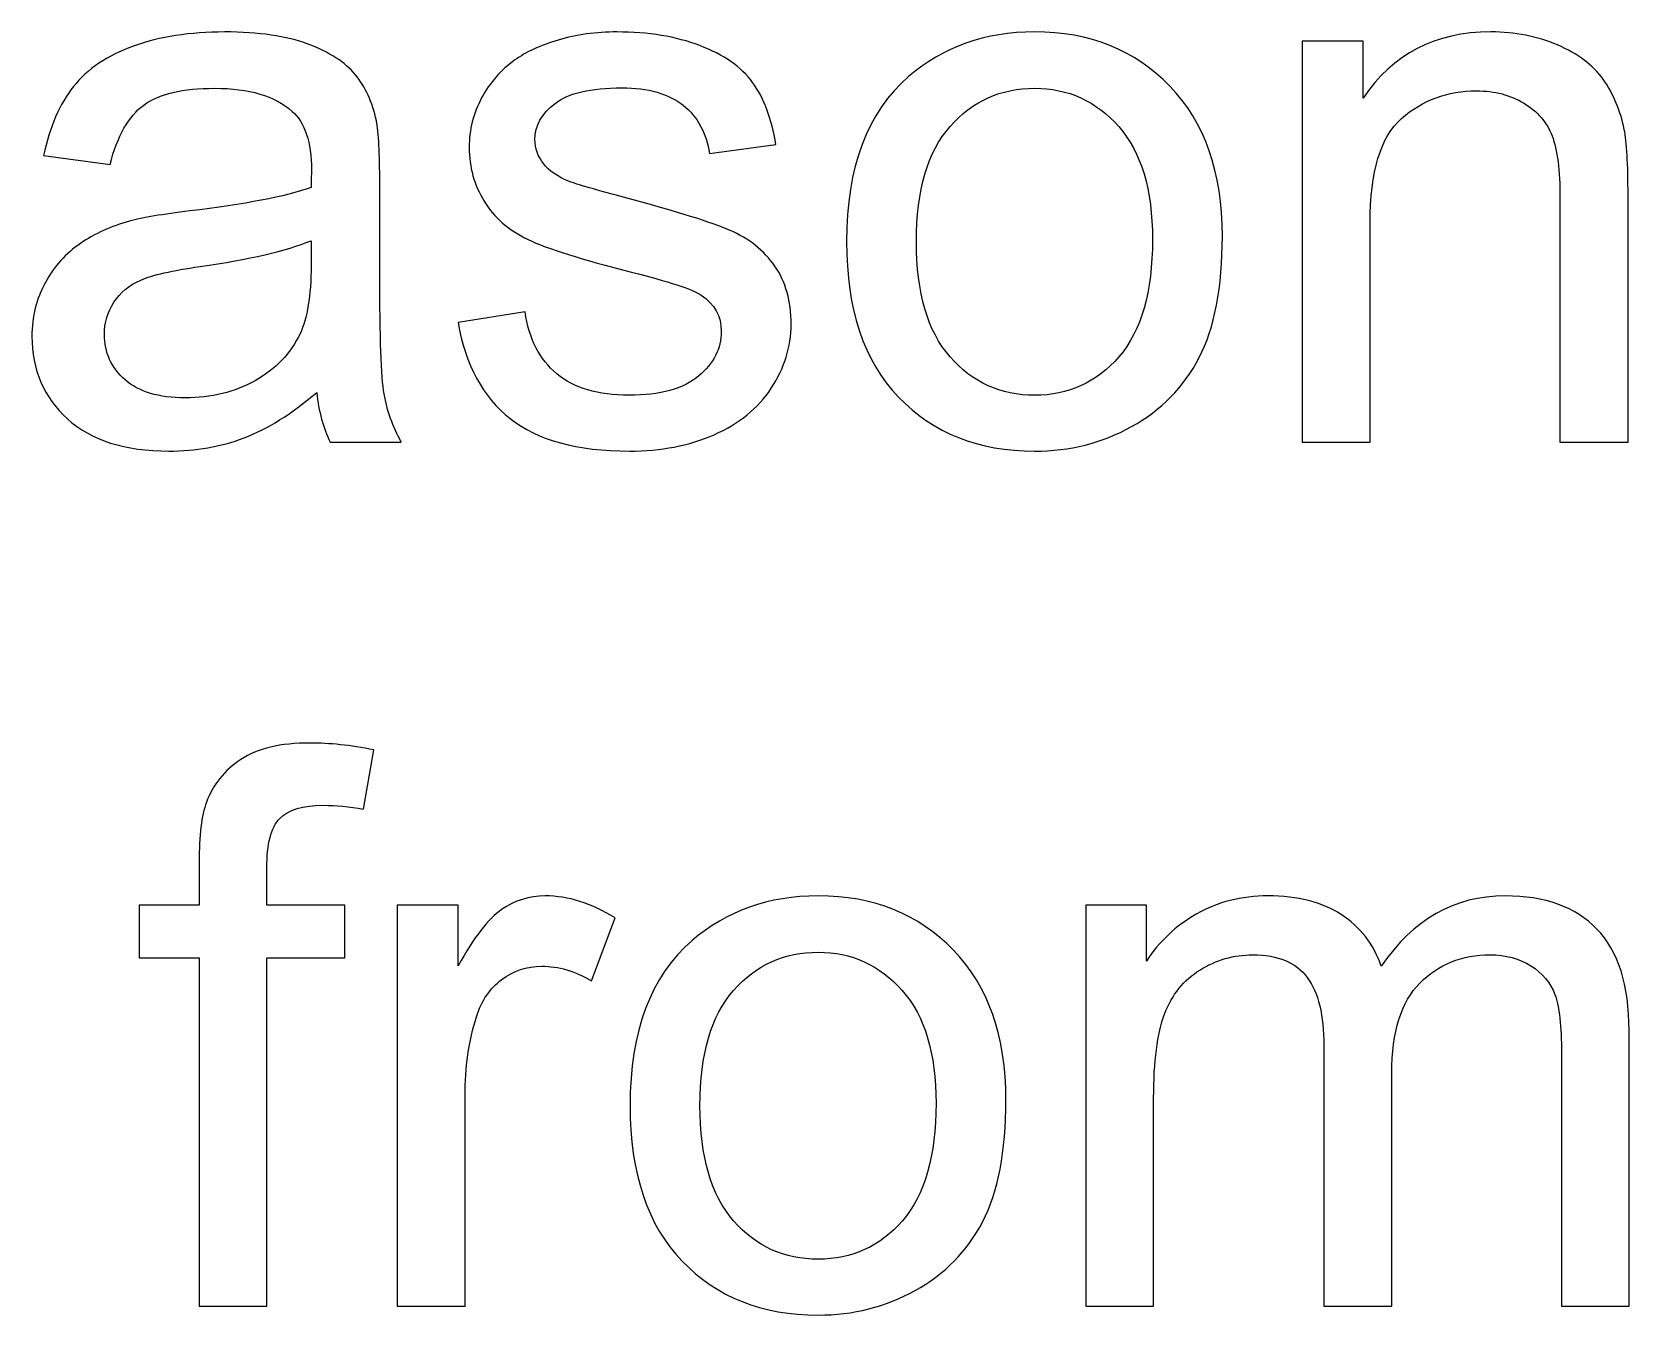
# Model space of a CAD drawing. Header units: inches. Extents: x -3.1 to 14.9, y -9.8 to 5.5.
# Drawn here: x 0.686 to 1.374, y -0.692 to -0.139 of the extents above; entities that cross this region are included whole.
import ezdxf

# ---------------------------------------------------------------- set-up
doc = ezdxf.new("R2010")
doc.units = ezdxf.units.IN
doc.header["$MEASUREMENT"] = 0
doc.layers.add('Layer 1', color=7, linetype='Continuous')

msp = doc.modelspace()

# ---------------------------------------------------------------- linework, layer by layer
at = {"layer": 'Layer 1', "color": 250}
for points, knots in [([(0.8086, -0.29433), (0.79771, -0.30356), (0.78727, -0.31006), (0.77727, -0.31389), (0.77727, -0.31389), (0.76721, -0.31767), (0.75643, -0.31956), (0.74493, -0.31956), (0.74493, -0.31956), (0.72593, -0.31956), (0.71138, -0.31494), (0.70116, -0.30567), (0.70116, -0.30567), (0.69099, -0.29639), (0.68588, -0.2845), (0.68588, -0.27011), (0.68588, -0.27011), (0.68588, -0.26161), (0.68777, -0.25389), (0.69166, -0.24689), (0.69166, -0.24689), (0.69549, -0.23989), (0.70054, -0.23428), (0.70677, -0.23006), (0.70677, -0.23006), (0.71304, -0.22583), (0.72004, -0.22261), (0.72788, -0.22044), (0.72788, -0.22044), (0.7336, -0.21894), (0.74227, -0.21744), (0.75388, -0.21606), (0.75388, -0.21606), (0.77755, -0.21322), (0.79499, -0.20989), (0.80616, -0.20594), (0.80616, -0.20594), (0.80627, -0.20194), (0.80632, -0.19939), (0.80632, -0.19833), (0.80632, -0.19833), (0.80632, -0.18639), (0.80355, -0.17794), (0.79799, -0.17311), (0.79799, -0.17311), (0.79055, -0.16644), (0.77938, -0.16317), (0.76466, -0.16317), (0.76466, -0.16317), (0.75088, -0.16317), (0.74071, -0.16556), (0.7341, -0.17039), (0.7341, -0.17039), (0.72754, -0.17522), (0.72271, -0.18378), (0.71954, -0.19606), (0.71954, -0.19606), (0.71954, -0.19606), (0.69093, -0.19211), (0.69093, -0.19211), (0.69093, -0.19211), (0.69354, -0.17989), (0.69782, -0.16994), (0.70377, -0.16244), (0.70377, -0.16244), (0.70971, -0.15489), (0.71838, -0.14906), (0.72966, -0.145), (0.72966, -0.145), (0.74093, -0.14094), (0.75399, -0.13889), (0.76888, -0.13889), (0.76888, -0.13889), (0.78366, -0.13889), (0.7956, -0.14067), (0.80482, -0.14411), (0.80482, -0.14411), (0.81405, -0.14761), (0.82082, -0.15194), (0.82521, -0.15722), (0.82521, -0.15722), (0.82955, -0.1625), (0.83255, -0.16911), (0.83432, -0.17717), (0.83432, -0.17717), (0.83527, -0.18217), (0.83577, -0.19117), (0.83577, -0.20417), (0.83577, -0.20417), (0.83577, -0.20417), (0.83577, -0.24322), (0.83577, -0.24322), (0.83577, -0.24322), (0.83577, -0.2705), (0.83638, -0.28772), (0.83766, -0.29489), (0.83766, -0.29489), (0.83888, -0.30211), (0.84138, -0.30906), (0.84505, -0.31567), (0.84505, -0.31567), (0.84505, -0.31567), (0.81443, -0.31567), (0.81443, -0.31567), (0.81443, -0.31567), (0.81143, -0.30961), (0.80943, -0.3025), (0.8086, -0.29433)], [0, 0, 0, 0, 0.035714, 0.035714, 0.035714, 0.035714, 0.071429, 0.071429, 0.071429, 0.071429, 0.107143, 0.107143, 0.107143, 0.107143, 0.142857, 0.142857, 0.142857, 0.142857, 0.178571, 0.178571, 0.178571, 0.178571, 0.214286, 0.214286, 0.214286, 0.214286, 0.25, 0.25, 0.25, 0.25, 0.285714, 0.285714, 0.285714, 0.285714, 0.321429, 0.321429, 0.321429, 0.321429, 0.357143, 0.357143, 0.357143, 0.357143, 0.392857, 0.392857, 0.392857, 0.392857, 0.428571, 0.428571, 0.428571, 0.428571, 0.464286, 0.464286, 0.464286, 0.464286, 0.5, 0.5, 0.5, 0.5, 0.535714, 0.535714, 0.535714, 0.535714, 0.571429, 0.571429, 0.571429, 0.571429, 0.607143, 0.607143, 0.607143, 0.607143, 0.642857, 0.642857, 0.642857, 0.642857, 0.678571, 0.678571, 0.678571, 0.678571, 0.714286, 0.714286, 0.714286, 0.714286, 0.75, 0.75, 0.75, 0.75, 0.785714, 0.785714, 0.785714, 0.785714, 0.821429, 0.821429, 0.821429, 0.821429, 0.857143, 0.857143, 0.857143, 0.857143, 0.892857, 0.892857, 0.892857, 0.892857, 0.928571, 0.928571, 0.928571, 0.928571, 1, 1, 1, 1]), ([(0.86949, -0.26406), (0.86949, -0.26406), (0.89843, -0.2595), (0.89843, -0.2595), (0.89843, -0.2595), (0.90005, -0.27111), (0.9046, -0.28), (0.91205, -0.28622), (0.91205, -0.28622), (0.91944, -0.29239), (0.92982, -0.2955), (0.94321, -0.2955), (0.94321, -0.2955), (0.95666, -0.2955), (0.96666, -0.29272), (0.97316, -0.28728), (0.97316, -0.28728), (0.97966, -0.28178), (0.98294, -0.27533), (0.98294, -0.268), (0.98294, -0.268), (0.98294, -0.26133), (0.98005, -0.25617), (0.97427, -0.25233), (0.97427, -0.25233), (0.97027, -0.24972), (0.96027, -0.24644), (0.94432, -0.24244), (0.94432, -0.24244), (0.92288, -0.237), (0.90793, -0.23233), (0.89966, -0.22833), (0.89966, -0.22833), (0.89138, -0.22439), (0.88505, -0.21889), (0.88077, -0.21189), (0.88077, -0.21189), (0.87649, -0.20489), (0.87432, -0.19717), (0.87432, -0.18872), (0.87432, -0.18872), (0.87432, -0.181), (0.8761, -0.17389), (0.87966, -0.16733), (0.87966, -0.16733), (0.88316, -0.16072), (0.88799, -0.15528), (0.89405, -0.15094), (0.89405, -0.15094), (0.8986, -0.14761), (0.90482, -0.14472), (0.91266, -0.14239), (0.91266, -0.14239), (0.92055, -0.14006), (0.92899, -0.13889), (0.93799, -0.13889), (0.93799, -0.13889), (0.95155, -0.13889), (0.96344, -0.14089), (0.97371, -0.14478), (0.97371, -0.14478), (0.98399, -0.14867), (0.99155, -0.15394), (0.99644, -0.16061), (0.99644, -0.16061), (1.00132, -0.16733), (1.00466, -0.17622), (1.00649, -0.18739), (1.00649, -0.18739), (1.00649, -0.18739), (0.97788, -0.19133), (0.97788, -0.19133), (0.97788, -0.19133), (0.97655, -0.18244), (0.97277, -0.1755), (0.96655, -0.1705), (0.96655, -0.1705), (0.96032, -0.1655), (0.95149, -0.163), (0.9401, -0.163), (0.9401, -0.163), (0.92666, -0.163), (0.91705, -0.16522), (0.91132, -0.16967), (0.91132, -0.16967), (0.90555, -0.17411), (0.90266, -0.17933), (0.90266, -0.18528), (0.90266, -0.18528), (0.90266, -0.18911), (0.90388, -0.1925), (0.90627, -0.19556), (0.90627, -0.19556), (0.90866, -0.19872), (0.91238, -0.20128), (0.91749, -0.20339), (0.91749, -0.20339), (0.92044, -0.20444), (0.92905, -0.20694), (0.94338, -0.21083), (0.94338, -0.21083), (0.9641, -0.21639), (0.97855, -0.22089), (0.98671, -0.22444), (0.98671, -0.22444), (0.99494, -0.22794), (1.00138, -0.23311), (1.00605, -0.23983), (1.00605, -0.23983), (1.01071, -0.24656), (1.01305, -0.25489), (1.01305, -0.26489), (1.01305, -0.26489), (1.01305, -0.27467), (1.01016, -0.28383), (1.00449, -0.2925), (1.00449, -0.2925), (0.99877, -0.30111), (0.99055, -0.30778), (0.97982, -0.3125), (0.97982, -0.3125), (0.9691, -0.31722), (0.95694, -0.31956), (0.94338, -0.31956), (0.94338, -0.31956), (0.92088, -0.31956), (0.90377, -0.31489), (0.89199, -0.30556), (0.89199, -0.30556), (0.88021, -0.29622), (0.87271, -0.28239), (0.86949, -0.26406)], [0, 0, 0, 0, 0.029412, 0.029412, 0.029412, 0.029412, 0.058824, 0.058824, 0.058824, 0.058824, 0.088235, 0.088235, 0.088235, 0.088235, 0.117647, 0.117647, 0.117647, 0.117647, 0.147059, 0.147059, 0.147059, 0.147059, 0.176471, 0.176471, 0.176471, 0.176471, 0.205882, 0.205882, 0.205882, 0.205882, 0.235294, 0.235294, 0.235294, 0.235294, 0.264706, 0.264706, 0.264706, 0.264706, 0.294118, 0.294118, 0.294118, 0.294118, 0.323529, 0.323529, 0.323529, 0.323529, 0.352941, 0.352941, 0.352941, 0.352941, 0.382353, 0.382353, 0.382353, 0.382353, 0.411765, 0.411765, 0.411765, 0.411765, 0.441176, 0.441176, 0.441176, 0.441176, 0.470588, 0.470588, 0.470588, 0.470588, 0.5, 0.5, 0.5, 0.5, 0.529412, 0.529412, 0.529412, 0.529412, 0.558824, 0.558824, 0.558824, 0.558824, 0.588235, 0.588235, 0.588235, 0.588235, 0.617647, 0.617647, 0.617647, 0.617647, 0.647059, 0.647059, 0.647059, 0.647059, 0.676471, 0.676471, 0.676471, 0.676471, 0.705882, 0.705882, 0.705882, 0.705882, 0.735294, 0.735294, 0.735294, 0.735294, 0.764706, 0.764706, 0.764706, 0.764706, 0.794118, 0.794118, 0.794118, 0.794118, 0.823529, 0.823529, 0.823529, 0.823529, 0.852941, 0.852941, 0.852941, 0.852941, 0.882353, 0.882353, 0.882353, 0.882353, 0.911765, 0.911765, 0.911765, 0.911765, 0.941176, 0.941176, 0.941176, 0.941176, 1, 1, 1, 1]), ([(1.03694, -0.22922), (1.03694, -0.19722), (1.04583, -0.1735), (1.06366, -0.15811), (1.06366, -0.15811), (1.07849, -0.14533), (1.09661, -0.13889), (1.11799, -0.13889), (1.11799, -0.13889), (1.14177, -0.13889), (1.16122, -0.14667), (1.17627, -0.16228), (1.17627, -0.16228), (1.19138, -0.17783), (1.19888, -0.19933), (1.19888, -0.22678), (1.19888, -0.22678), (1.19888, -0.24906), (1.19555, -0.26656), (1.18888, -0.27928), (1.18888, -0.27928), (1.18222, -0.29206), (1.17249, -0.30194), (1.15977, -0.309), (1.15977, -0.309), (1.14699, -0.31606), (1.13311, -0.31956), (1.11799, -0.31956), (1.11799, -0.31956), (1.09383, -0.31956), (1.07427, -0.31183), (1.05933, -0.29628), (1.05933, -0.29628), (1.04438, -0.28078), (1.03694, -0.25844), (1.03694, -0.22922)], [0, 0, 0, 0, 0.1, 0.1, 0.1, 0.1, 0.2, 0.2, 0.2, 0.2, 0.3, 0.3, 0.3, 0.3, 0.4, 0.4, 0.4, 0.4, 0.5, 0.5, 0.5, 0.5, 0.6, 0.6, 0.6, 0.6, 0.7, 0.7, 0.7, 0.7, 0.8, 0.8, 0.8, 0.8, 1, 1, 1, 1]), ([(1.23327, -0.31567), (1.23327, -0.31567), (1.23327, -0.14283), (1.23327, -0.14283), (1.23327, -0.14283), (1.23327, -0.14283), (1.25961, -0.14283), (1.25961, -0.14283), (1.25961, -0.14283), (1.25961, -0.14283), (1.25961, -0.16739), (1.25961, -0.16739), (1.25961, -0.16739), (1.27233, -0.14839), (1.29066, -0.13889), (1.31461, -0.13889), (1.31461, -0.13889), (1.32505, -0.13889), (1.33461, -0.14078), (1.34333, -0.1445), (1.34333, -0.1445), (1.35211, -0.14828), (1.35861, -0.15317), (1.36294, -0.15928), (1.36294, -0.15928), (1.36733, -0.16533), (1.37033, -0.17256), (1.37211, -0.18089), (1.37211, -0.18089), (1.37316, -0.18633), (1.37372, -0.19583), (1.37372, -0.20939), (1.37372, -0.20939), (1.37372, -0.20939), (1.37372, -0.31567), (1.37372, -0.31567), (1.37372, -0.31567), (1.37372, -0.31567), (1.34438, -0.31567), (1.34438, -0.31567), (1.34438, -0.31567), (1.34438, -0.31567), (1.34438, -0.2105), (1.34438, -0.2105), (1.34438, -0.2105), (1.34438, -0.19861), (1.34327, -0.18967), (1.341, -0.18372), (1.341, -0.18372), (1.33872, -0.17783), (1.33466, -0.17311), (1.32888, -0.16961), (1.32888, -0.16961), (1.32305, -0.16606), (1.31627, -0.16428), (1.30844, -0.16428), (1.30844, -0.16428), (1.29594, -0.16428), (1.28522, -0.16828), (1.27611, -0.17617), (1.27611, -0.17617), (1.26705, -0.18411), (1.26255, -0.19911), (1.26255, -0.22128), (1.26255, -0.22128), (1.26255, -0.22128), (1.26255, -0.31567), (1.26255, -0.31567), (1.26255, -0.31567), (1.26255, -0.31567), (1.23327, -0.31567), (1.23327, -0.31567)], [0, 0, 0, 0, 0.052632, 0.052632, 0.052632, 0.052632, 0.105263, 0.105263, 0.105263, 0.105263, 0.157895, 0.157895, 0.157895, 0.157895, 0.210526, 0.210526, 0.210526, 0.210526, 0.263158, 0.263158, 0.263158, 0.263158, 0.315789, 0.315789, 0.315789, 0.315789, 0.368421, 0.368421, 0.368421, 0.368421, 0.421053, 0.421053, 0.421053, 0.421053, 0.473684, 0.473684, 0.473684, 0.473684, 0.526316, 0.526316, 0.526316, 0.526316, 0.578947, 0.578947, 0.578947, 0.578947, 0.631579, 0.631579, 0.631579, 0.631579, 0.684211, 0.684211, 0.684211, 0.684211, 0.736842, 0.736842, 0.736842, 0.736842, 0.789474, 0.789474, 0.789474, 0.789474, 0.842105, 0.842105, 0.842105, 0.842105, 0.894737, 0.894737, 0.894737, 0.894737, 1, 1, 1, 1]), ([(1.06705, -0.22922), (1.06705, -0.25139), (1.07188, -0.26794), (1.08155, -0.27894), (1.08155, -0.27894), (1.09122, -0.29), (1.10338, -0.2955), (1.11799, -0.2955), (1.11799, -0.2955), (1.13255, -0.2955), (1.14466, -0.28994), (1.15433, -0.27889), (1.15433, -0.27889), (1.16394, -0.26783), (1.16877, -0.25094), (1.16877, -0.22828), (1.16877, -0.22828), (1.16877, -0.20689), (1.16394, -0.19067), (1.15422, -0.17967), (1.15422, -0.17967), (1.14449, -0.16867), (1.13244, -0.16317), (1.11799, -0.16317), (1.11799, -0.16317), (1.10338, -0.16317), (1.09122, -0.16867), (1.08155, -0.17961), (1.08155, -0.17961), (1.07188, -0.19056), (1.06705, -0.20711), (1.06705, -0.22922)], [0, 0, 0, 0, 0.111111, 0.111111, 0.111111, 0.111111, 0.222222, 0.222222, 0.222222, 0.222222, 0.333333, 0.333333, 0.333333, 0.333333, 0.444444, 0.444444, 0.444444, 0.444444, 0.555556, 0.555556, 0.555556, 0.555556, 0.666667, 0.666667, 0.666667, 0.666667, 0.777778, 0.777778, 0.777778, 0.777778, 1, 1, 1, 1]), ([(0.80616, -0.22889), (0.79549, -0.23328), (0.77955, -0.23694), (0.75832, -0.24), (0.75832, -0.24), (0.74627, -0.24172), (0.73771, -0.24367), (0.73277, -0.24583), (0.73277, -0.24583), (0.72777, -0.248), (0.72388, -0.25117), (0.72121, -0.25539), (0.72121, -0.25539), (0.71849, -0.25956), (0.7171, -0.26417), (0.7171, -0.26928), (0.7171, -0.26928), (0.7171, -0.27711), (0.7201, -0.28361), (0.72599, -0.28883), (0.72599, -0.28883), (0.73188, -0.294), (0.74055, -0.29661), (0.75193, -0.29661), (0.75193, -0.29661), (0.76321, -0.29661), (0.77327, -0.29417), (0.78205, -0.28922), (0.78205, -0.28922), (0.79082, -0.28428), (0.79732, -0.2775), (0.80143, -0.26894), (0.80143, -0.26894), (0.8046, -0.26233), (0.80616, -0.25256), (0.80616, -0.23967), (0.80616, -0.23967), (0.80616, -0.23967), (0.80616, -0.22889), (0.80616, -0.22889)], [0, 0, 0, 0, 0.090909, 0.090909, 0.090909, 0.090909, 0.181818, 0.181818, 0.181818, 0.181818, 0.272727, 0.272727, 0.272727, 0.272727, 0.363636, 0.363636, 0.363636, 0.363636, 0.454545, 0.454545, 0.454545, 0.454545, 0.545455, 0.545455, 0.545455, 0.545455, 0.636364, 0.636364, 0.636364, 0.636364, 0.727273, 0.727273, 0.727273, 0.727273, 0.818182, 0.818182, 0.818182, 0.818182, 1, 1, 1, 1]), ([(0.75793, -0.68806), (0.75793, -0.68806), (0.75793, -0.538), (0.75793, -0.538), (0.75793, -0.538), (0.75793, -0.538), (0.7321, -0.538), (0.7321, -0.538), (0.7321, -0.538), (0.7321, -0.538), (0.7321, -0.51522), (0.7321, -0.51522), (0.7321, -0.51522), (0.7321, -0.51522), (0.75793, -0.51522), (0.75793, -0.51522), (0.75793, -0.51522), (0.75793, -0.51522), (0.75793, -0.49683), (0.75793, -0.49683), (0.75793, -0.49683), (0.75793, -0.48522), (0.75899, -0.47656), (0.76104, -0.47094), (0.76104, -0.47094), (0.76388, -0.46333), (0.76882, -0.45717), (0.77593, -0.45244), (0.77593, -0.45244), (0.78304, -0.44772), (0.79299, -0.44539), (0.80582, -0.44539), (0.80582, -0.44539), (0.81404, -0.44539), (0.82315, -0.44633), (0.83315, -0.44833), (0.83315, -0.44833), (0.83315, -0.44833), (0.82877, -0.47389), (0.82877, -0.47389), (0.82877, -0.47389), (0.82271, -0.47278), (0.81693, -0.47222), (0.81149, -0.47222), (0.81149, -0.47222), (0.8026, -0.47222), (0.79632, -0.47411), (0.79265, -0.47794), (0.79265, -0.47794), (0.78893, -0.48172), (0.7871, -0.48883), (0.7871, -0.49928), (0.7871, -0.49928), (0.7871, -0.49928), (0.7871, -0.51522), (0.7871, -0.51522), (0.7871, -0.51522), (0.7871, -0.51522), (0.82077, -0.51522), (0.82077, -0.51522), (0.82077, -0.51522), (0.82077, -0.51522), (0.82077, -0.538), (0.82077, -0.538), (0.82077, -0.538), (0.82077, -0.538), (0.7871, -0.538), (0.7871, -0.538), (0.7871, -0.538), (0.7871, -0.538), (0.7871, -0.68806), (0.7871, -0.68806), (0.7871, -0.68806), (0.7871, -0.68806), (0.75793, -0.68806), (0.75793, -0.68806)], [0, 0, 0, 0, 0.05, 0.05, 0.05, 0.05, 0.1, 0.1, 0.1, 0.1, 0.15, 0.15, 0.15, 0.15, 0.2, 0.2, 0.2, 0.2, 0.25, 0.25, 0.25, 0.25, 0.3, 0.3, 0.3, 0.3, 0.35, 0.35, 0.35, 0.35, 0.4, 0.4, 0.4, 0.4, 0.45, 0.45, 0.45, 0.45, 0.5, 0.5, 0.5, 0.5, 0.55, 0.55, 0.55, 0.55, 0.6, 0.6, 0.6, 0.6, 0.65, 0.65, 0.65, 0.65, 0.7, 0.7, 0.7, 0.7, 0.75, 0.75, 0.75, 0.75, 0.8, 0.8, 0.8, 0.8, 0.85, 0.85, 0.85, 0.85, 0.9, 0.9, 0.9, 0.9, 1, 1, 1, 1]), ([(0.84326, -0.68806), (0.84326, -0.68806), (0.84326, -0.51522), (0.84326, -0.51522), (0.84326, -0.51522), (0.84326, -0.51522), (0.8696, -0.51522), (0.8696, -0.51522), (0.8696, -0.51522), (0.8696, -0.51522), (0.8696, -0.54139), (0.8696, -0.54139), (0.8696, -0.54139), (0.87632, -0.52917), (0.88254, -0.52106), (0.88826, -0.51717), (0.88826, -0.51717), (0.89393, -0.51328), (0.90021, -0.51128), (0.90704, -0.51128), (0.90704, -0.51128), (0.91693, -0.51128), (0.92693, -0.51444), (0.93715, -0.52072), (0.93715, -0.52072), (0.93715, -0.52072), (0.92704, -0.54794), (0.92704, -0.54794), (0.92704, -0.54794), (0.91993, -0.54367), (0.91276, -0.54156), (0.9056, -0.54156), (0.9056, -0.54156), (0.89915, -0.54156), (0.89343, -0.5435), (0.88832, -0.54733), (0.88832, -0.54733), (0.88321, -0.55122), (0.8796, -0.55656), (0.87743, -0.56339), (0.87743, -0.56339), (0.87415, -0.57378), (0.87254, -0.58517), (0.87254, -0.59756), (0.87254, -0.59756), (0.87254, -0.59756), (0.87254, -0.68806), (0.87254, -0.68806), (0.87254, -0.68806), (0.87254, -0.68806), (0.84326, -0.68806), (0.84326, -0.68806)], [0, 0, 0, 0, 0.071429, 0.071429, 0.071429, 0.071429, 0.142857, 0.142857, 0.142857, 0.142857, 0.214286, 0.214286, 0.214286, 0.214286, 0.285714, 0.285714, 0.285714, 0.285714, 0.357143, 0.357143, 0.357143, 0.357143, 0.428571, 0.428571, 0.428571, 0.428571, 0.5, 0.5, 0.5, 0.5, 0.571429, 0.571429, 0.571429, 0.571429, 0.642857, 0.642857, 0.642857, 0.642857, 0.714286, 0.714286, 0.714286, 0.714286, 0.785714, 0.785714, 0.785714, 0.785714, 0.857143, 0.857143, 0.857143, 0.857143, 1, 1, 1, 1]), ([(0.94365, -0.60161), (0.94365, -0.56961), (0.95254, -0.54589), (0.97038, -0.5305), (0.97038, -0.5305), (0.98521, -0.51772), (1.00332, -0.51128), (1.02471, -0.51128), (1.02471, -0.51128), (1.04849, -0.51128), (1.06793, -0.51906), (1.08299, -0.53467), (1.08299, -0.53467), (1.0981, -0.55022), (1.1056, -0.57172), (1.1056, -0.59917), (1.1056, -0.59917), (1.1056, -0.62144), (1.10227, -0.63894), (1.0956, -0.65167), (1.0956, -0.65167), (1.08893, -0.66444), (1.07921, -0.67433), (1.06649, -0.68139), (1.06649, -0.68139), (1.05371, -0.68844), (1.03982, -0.69194), (1.02471, -0.69194), (1.02471, -0.69194), (1.00054, -0.69194), (0.98099, -0.68422), (0.96604, -0.66867), (0.96604, -0.66867), (0.9511, -0.65317), (0.94365, -0.63083), (0.94365, -0.60161)], [0, 0, 0, 0, 0.1, 0.1, 0.1, 0.1, 0.2, 0.2, 0.2, 0.2, 0.3, 0.3, 0.3, 0.3, 0.4, 0.4, 0.4, 0.4, 0.5, 0.5, 0.5, 0.5, 0.6, 0.6, 0.6, 0.6, 0.7, 0.7, 0.7, 0.7, 0.8, 0.8, 0.8, 0.8, 1, 1, 1, 1]), ([(1.13999, -0.68806), (1.13999, -0.68806), (1.13999, -0.51522), (1.13999, -0.51522), (1.13999, -0.51522), (1.13999, -0.51522), (1.16615, -0.51522), (1.16615, -0.51522), (1.16615, -0.51522), (1.16615, -0.51522), (1.16615, -0.53944), (1.16615, -0.53944), (1.16615, -0.53944), (1.1716, -0.531), (1.17882, -0.52417), (1.18782, -0.51906), (1.18782, -0.51906), (1.19682, -0.51389), (1.2071, -0.51128), (1.2186, -0.51128), (1.2186, -0.51128), (1.23138, -0.51128), (1.24188, -0.51394), (1.25004, -0.51928), (1.25004, -0.51928), (1.25827, -0.52461), (1.26404, -0.532), (1.26738, -0.54156), (1.26738, -0.54156), (1.2811, -0.52139), (1.29888, -0.51128), (1.32077, -0.51128), (1.32077, -0.51128), (1.33793, -0.51128), (1.3511, -0.51606), (1.36032, -0.52556), (1.36032, -0.52556), (1.36954, -0.53506), (1.37416, -0.54967), (1.37416, -0.56939), (1.37416, -0.56939), (1.37416, -0.56939), (1.37416, -0.68806), (1.37416, -0.68806), (1.37416, -0.68806), (1.37416, -0.68806), (1.34504, -0.68806), (1.34504, -0.68806), (1.34504, -0.68806), (1.34504, -0.68806), (1.34504, -0.57917), (1.34504, -0.57917), (1.34504, -0.57917), (1.34504, -0.56744), (1.3441, -0.559), (1.34221, -0.55383), (1.34221, -0.55383), (1.34027, -0.54872), (1.33682, -0.54456), (1.33188, -0.54139), (1.33188, -0.54139), (1.32688, -0.53828), (1.32099, -0.53667), (1.31427, -0.53667), (1.31427, -0.53667), (1.3021, -0.53667), (1.29204, -0.54072), (1.28399, -0.54883), (1.28399, -0.54883), (1.27599, -0.55689), (1.27193, -0.56983), (1.27193, -0.58761), (1.27193, -0.58761), (1.27193, -0.58761), (1.27193, -0.68806), (1.27193, -0.68806), (1.27193, -0.68806), (1.27193, -0.68806), (1.24265, -0.68806), (1.24265, -0.68806), (1.24265, -0.68806), (1.24265, -0.68806), (1.24265, -0.57578), (1.24265, -0.57578), (1.24265, -0.57578), (1.24265, -0.56272), (1.24027, -0.55294), (1.23549, -0.54644), (1.23549, -0.54644), (1.23071, -0.53994), (1.22293, -0.53667), (1.21204, -0.53667), (1.21204, -0.53667), (1.20382, -0.53667), (1.19621, -0.53883), (1.18921, -0.54322), (1.18921, -0.54322), (1.18221, -0.54756), (1.1771, -0.55389), (1.17399, -0.56222), (1.17399, -0.56222), (1.17082, -0.57061), (1.16927, -0.58267), (1.16927, -0.59839), (1.16927, -0.59839), (1.16927, -0.59839), (1.16927, -0.68806), (1.16927, -0.68806), (1.16927, -0.68806), (1.16927, -0.68806), (1.13999, -0.68806), (1.13999, -0.68806)], [0, 0, 0, 0, 0.034483, 0.034483, 0.034483, 0.034483, 0.068966, 0.068966, 0.068966, 0.068966, 0.103448, 0.103448, 0.103448, 0.103448, 0.137931, 0.137931, 0.137931, 0.137931, 0.172414, 0.172414, 0.172414, 0.172414, 0.206897, 0.206897, 0.206897, 0.206897, 0.241379, 0.241379, 0.241379, 0.241379, 0.275862, 0.275862, 0.275862, 0.275862, 0.310345, 0.310345, 0.310345, 0.310345, 0.344828, 0.344828, 0.344828, 0.344828, 0.37931, 0.37931, 0.37931, 0.37931, 0.413793, 0.413793, 0.413793, 0.413793, 0.448276, 0.448276, 0.448276, 0.448276, 0.482759, 0.482759, 0.482759, 0.482759, 0.517241, 0.517241, 0.517241, 0.517241, 0.551724, 0.551724, 0.551724, 0.551724, 0.586207, 0.586207, 0.586207, 0.586207, 0.62069, 0.62069, 0.62069, 0.62069, 0.655172, 0.655172, 0.655172, 0.655172, 0.689655, 0.689655, 0.689655, 0.689655, 0.724138, 0.724138, 0.724138, 0.724138, 0.758621, 0.758621, 0.758621, 0.758621, 0.793103, 0.793103, 0.793103, 0.793103, 0.827586, 0.827586, 0.827586, 0.827586, 0.862069, 0.862069, 0.862069, 0.862069, 0.896552, 0.896552, 0.896552, 0.896552, 0.931034, 0.931034, 0.931034, 0.931034, 1, 1, 1, 1]), ([(0.97376, -0.60161), (0.97376, -0.62378), (0.9786, -0.64033), (0.98826, -0.65133), (0.98826, -0.65133), (0.99793, -0.66239), (1.0101, -0.66789), (1.02471, -0.66789), (1.02471, -0.66789), (1.03926, -0.66789), (1.05138, -0.66233), (1.06104, -0.65128), (1.06104, -0.65128), (1.07065, -0.64022), (1.07549, -0.62333), (1.07549, -0.60067), (1.07549, -0.60067), (1.07549, -0.57928), (1.07065, -0.56306), (1.06093, -0.55206), (1.06093, -0.55206), (1.05121, -0.54106), (1.03915, -0.53556), (1.02471, -0.53556), (1.02471, -0.53556), (1.0101, -0.53556), (0.99793, -0.54106), (0.98826, -0.552), (0.98826, -0.552), (0.9786, -0.56294), (0.97376, -0.5795), (0.97376, -0.60161)], [0, 0, 0, 0, 0.111111, 0.111111, 0.111111, 0.111111, 0.222222, 0.222222, 0.222222, 0.222222, 0.333333, 0.333333, 0.333333, 0.333333, 0.444444, 0.444444, 0.444444, 0.444444, 0.555556, 0.555556, 0.555556, 0.555556, 0.666667, 0.666667, 0.666667, 0.666667, 0.777778, 0.777778, 0.777778, 0.777778, 1, 1, 1, 1])]:
    msp.add_open_spline(points, degree=3, knots=knots, dxfattribs=at)

doc.saveas('drawing.dxf')
